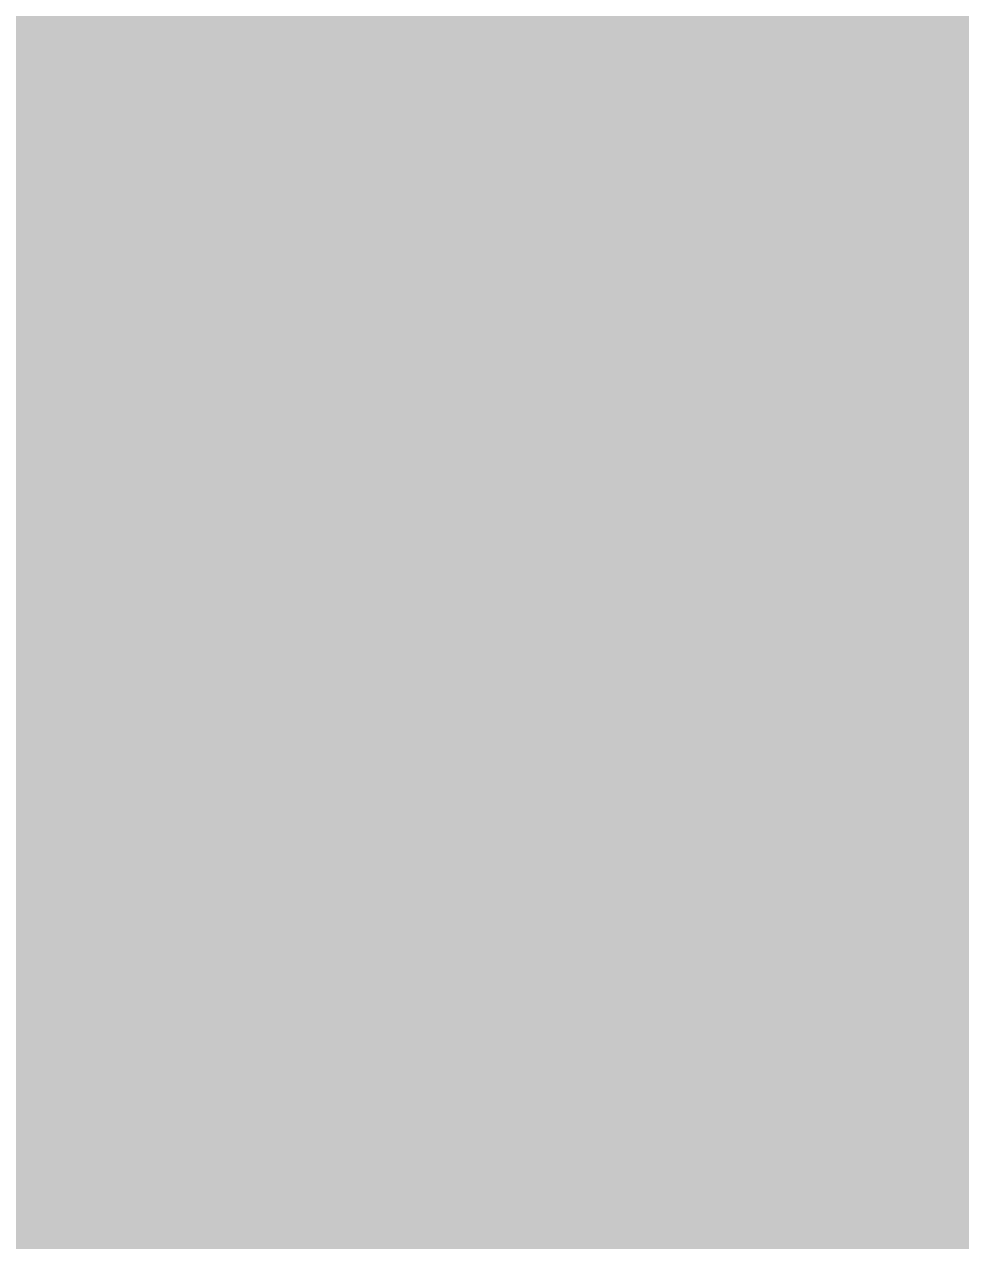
# Model space of a CAD drawing. Extents: x -23 to 289, y -67 to 135.
# Drawn here: x 147.17134 to 147.18282, y 93.4121 to 93.427 of the extents above; entities that cross this region are included whole.
import ezdxf
from ezdxf.enums import TextEntityAlignment as Align

# ---------------------------------------------------------------- set-up
doc = ezdxf.new("R2010")
doc.units = 0
doc.header["$MEASUREMENT"] = 0
for name, color, linetype in [('ASSEMBLY_OUTLINES_BTM', 191, 'CONTINUOUS'), ('ASSEMBLY_PART_NUMBERS_BTM', 191, 'CONTINUOUS'), ('DRILL_DRAWING', 21, 'CONTINUOUS'), ('PART_PADS_SMD_BTM', 230, 'CONTINUOUS')]:
    doc.layers.add(name, color=color, linetype=linetype)
doc.styles.add('VERIBEST_GERBER_0', font='txt')

msp = doc.modelspace()

# ---------------------------------------------------------------- linework, layer by layer
at = {"layer": 'ASSEMBLY_OUTLINES_BTM', "const_width": 0.2}
msp.add_lwpolyline([(143.25, 91.875), (143.25, 100.625), (147.25, 100.625), (147.25, 91.875)], close=True, dxfattribs=at)
at = {"layer": 'PART_PADS_SMD_BTM'}
msp.add_lwpolyline([(147.175, 93.91, -0.414214), (147.275, 94.01), (148.625, 94.01, -0.414214), (148.725, 93.91), (148.725, 93.51, -0.414214), (148.625, 93.41), (147.275, 93.41, -0.414214), (147.175, 93.51)], format="xyb", close=True, dxfattribs=at)

# ---------------------------------------------------------------- texts
at = {"layer": 'ASSEMBLY_PART_NUMBERS_BTM', "style": 'VERIBEST_GERBER_0', "text_generation_flag": 2}
msp.add_text('ERJ-3EKF4701V', height=2.032, rotation=90, dxfattribs=at).set_placement((146.54, 103), align=Align.TOP_LEFT)
for s, p in [('ERJ-3GEY0R00V', (150.75, 95.21)), ('CL10B104KB8SFNC', (163.5, 94.04))]:
    msp.add_text(s, height=2.032, dxfattribs=at).set_placement(p, align=Align.TOP_LEFT)
at = {"layer": 'DRILL_DRAWING', "style": 'VERIBEST_GERBER_0'}
msp.add_text('A', height=2, dxfattribs=at).set_placement((146.6, 92.9), align=Align.MIDDLE_CENTER)

doc.saveas('drawing.dxf')
